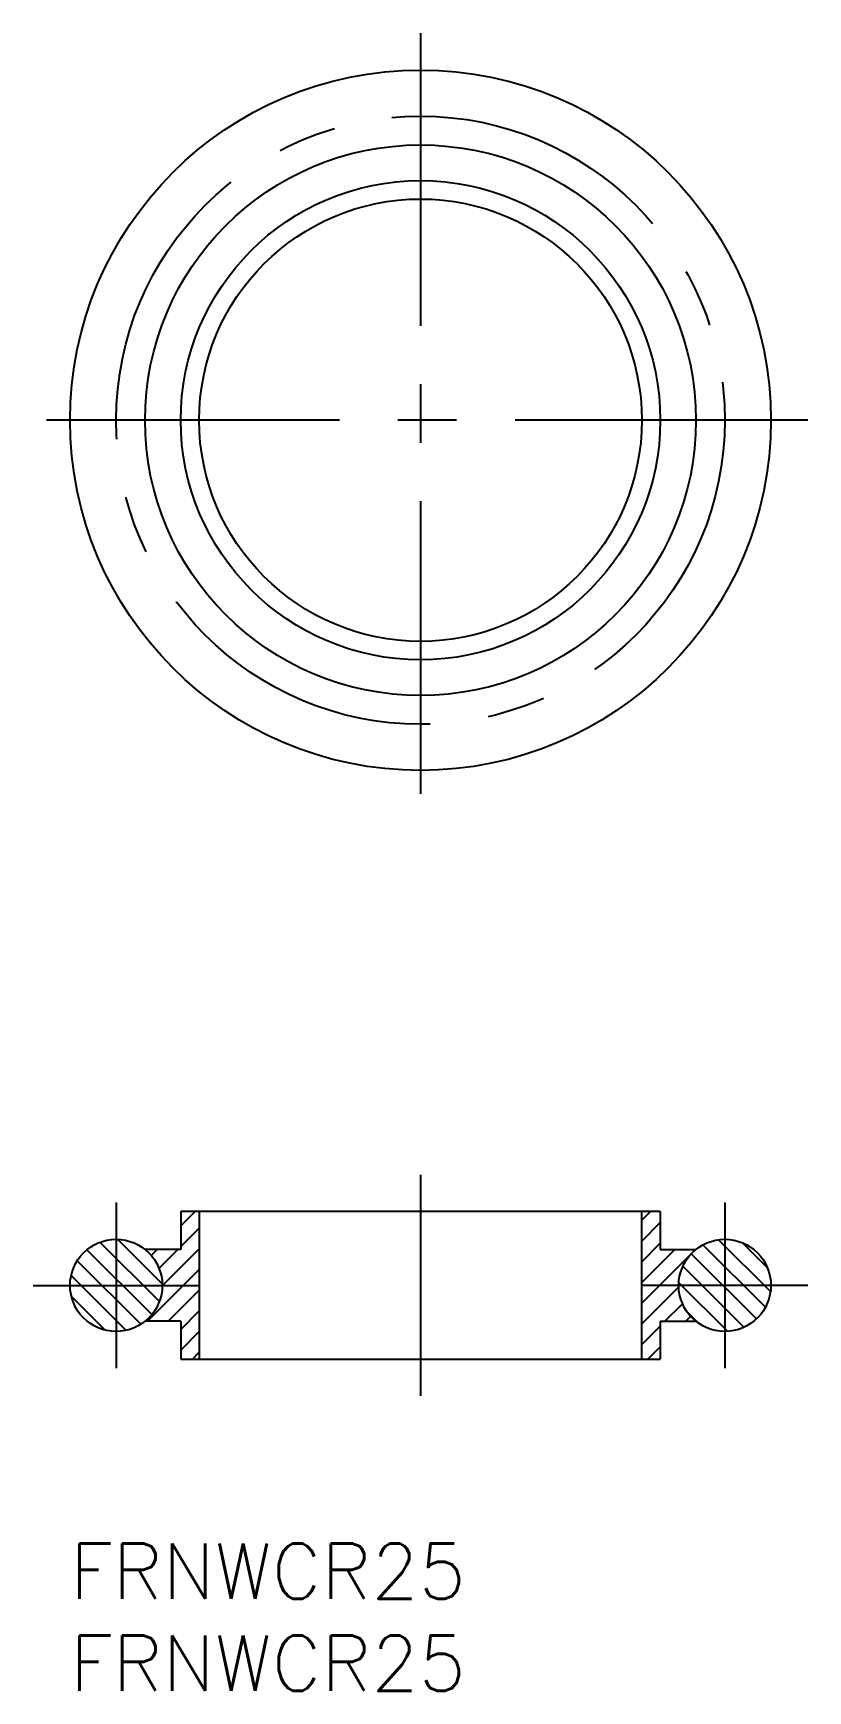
# Model space of a CAD drawing. Extents: x -2 to 40, y -8 to 81.9.
import ezdxf

# ---------------------------------------------------------------- set-up
doc = ezdxf.new("R2010")
doc.units = 0
doc.header["$LTSCALE"] = 0.5
doc.linetypes.add('CENTER', pattern=[50.8, 31.75, -6.35, 6.35, -6.35])
for name, color, linetype in [('MSM_CENTER', 1, 'CENTER'), ('MSM_CONTINUOUS', 7, 'CONTINUOUS'), ('MSM_NARROW', 5, 'CONTINUOUS'), ('MSM_PART_NUMBER', 7, 'CONTINUOUS')]:
    doc.layers.add(name, color=color, linetype=linetype)
doc.styles.get("Standard").update_dxf_attribs({"font": 'txt.shx', "height": 3, "bigfont": 'bigfont.shx'})

# ---------------------------------------------------------------- blocks, each defined once
blk = doc.blocks.new('*U2')
at = {"layer": 'MSM_PART_NUMBER'}
blk.add_text('FRNWCR25', height=3, dxfattribs=at).set_placement((0, -3))
blk = doc.blocks.new('*U3')
at = {"layer": 'MSM_PART_NUMBER'}
blk.add_text('FRNWCR25', height=3, dxfattribs=at).set_placement((0, -8))

msp = doc.modelspace()

# ---------------------------------------------------------------- linework, layer by layer
at = {"layer": 'MSM_CENTER'}
for p, q in [((19, 81.942), (19, 39.942)), ((40, 60.942), (-2, 60.942)), ((19, 20), (19, 8)), ((2.5, 18.5), (2.5, 9.5)), ((35.5, 18.5), (35.5, 9.5)), ((-2, 14), (7, 14)), ((40, 14), (31, 14))]:
    msp.add_line(p, q, dxfattribs=at)
msp.add_circle((19, 60.942), 16.5, dxfattribs=at)
at = {"layer": 'MSM_CONTINUOUS'}
for p, q in [((32, 18), (6, 18)), ((6, 18), (6, 15.95)), ((7, 18), (7, 10)), ((31, 10), (31, 18)), ((32, 18), (32, 15.95)), ((6, 15.95), (4.064, 15.95)), ((32, 15.95), (33.936, 15.95)), ((6, 12.05), (4.064, 12.05)), ((6, 12.05), (6, 10)), ((32, 12.05), (32, 10)), ((32, 12.05), (33.936, 12.05)), ((6, 10), (32, 10))]:
    msp.add_line(p, q, dxfattribs=at)
for centre, radius in [((19, 60.942), 19), ((19, 60.942), 14.936), ((19, 60.942), 13), ((19, 60.942), 12), ((2.5, 14), 2.5), ((35.5, 14), 2.5)]:
    msp.add_circle(centre, radius, dxfattribs=at)
at = {"layer": 'MSM_NARROW'}
for p, q in [((6, 17.225), (6.775, 18)), ((31, 17.53), (31.47, 18)), ((6, 16.103), (7, 17.103)), ((31, 16.407), (32, 17.407)), ((4.84, 13.121), (1.621, 16.34)), ((4.995, 14.088), (2.588, 16.495)), ((31, 15.285), (32, 16.285)), ((37.699, 12.815), (34.315, 16.199)), ((37.975, 13.662), (35.162, 16.475)), ((37.809, 14.95), (36.45, 16.309)), ((3.828, 11.887), (0.387, 15.328)), ((4.426, 12.412), (0.912, 15.926)), ((4.396, 15.621), (4.725, 15.95)), ((4.822, 14.925), (5.847, 15.95)), ((5.02, 14), (7, 15.98)), ((31, 14.162), (32.788, 15.95)), ((31, 13.039), (33.911, 15.95)), ((37.21, 12.181), (33.681, 15.71)), ((3.032, 11.561), (0.061, 14.532)), ((4.192, 12.05), (7, 14.858)), ((36.538, 11.731), (33.231, 15.038)), ((4.999, 13.979), (5.02, 14)), ((5.315, 12.05), (7, 13.735)), ((31, 11.917), (33.005, 13.922)), ((35.638, 11.508), (33.008, 14.138)), ((1.896, 11.574), (0.074, 13.396)), ((6, 11.613), (7, 12.613)), ((32.256, 12.05), (33.21, 13.005)), ((31, 10.794), (32, 11.794)), ((33.378, 12.05), (33.651, 12.323)), ((34.083, 11.94), (33.44, 12.583)), ((6, 10.49), (7, 11.49)), ((6.632, 10), (7, 10.368)), ((31.328, 10), (32, 10.672))]:
    msp.add_line(p, q, dxfattribs=at)

# ---------------------------------------------------------------- block references
at = {"layer": 'MSM_CONTINUOUS'}
for name in ['*U2', '*U3']:
    msp.add_blockref(name, (0, 0), dxfattribs=at)

doc.saveas('drawing.dxf')
